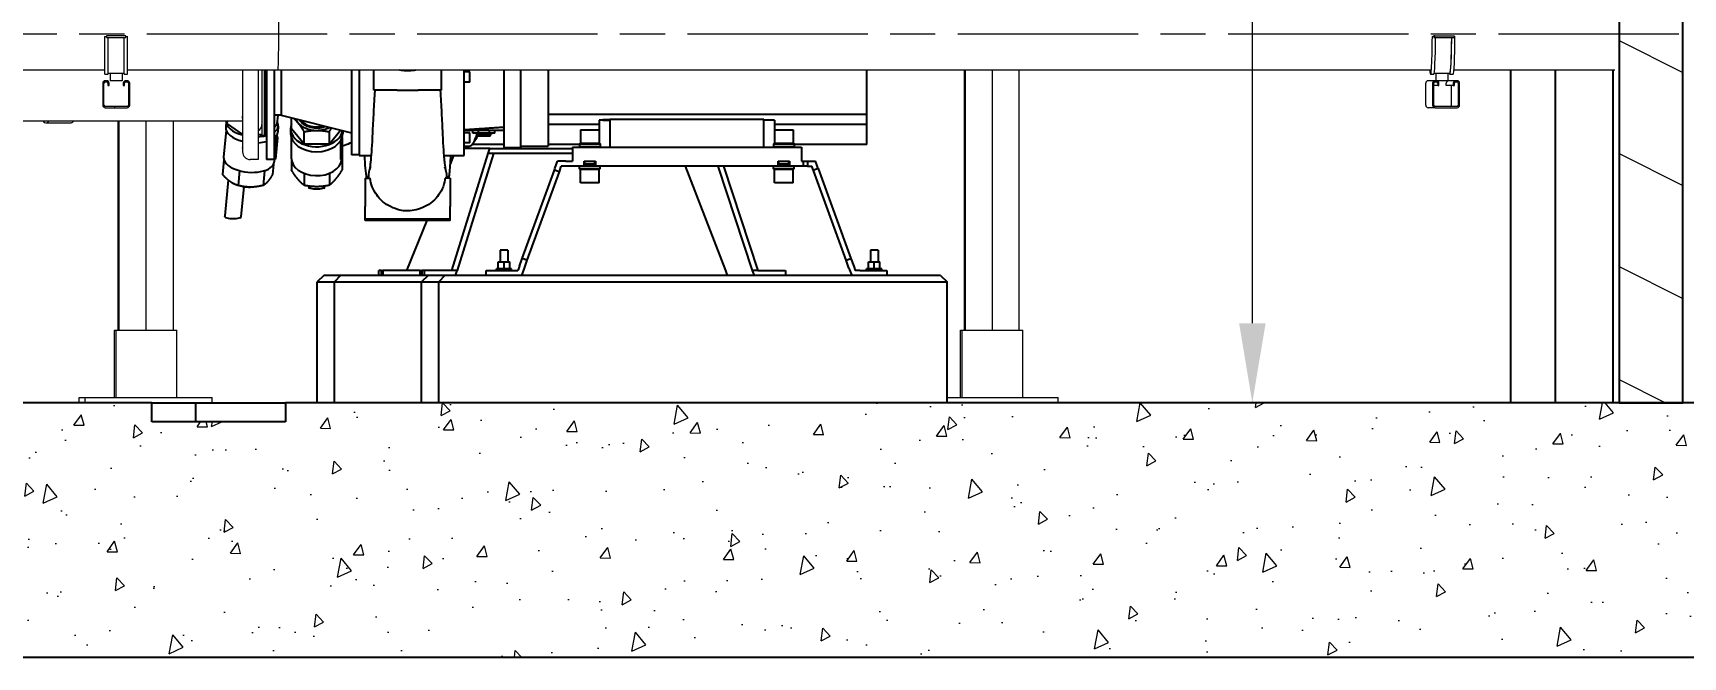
# Model space of a CAD drawing. Header units: millimetres. Extents: x -4172 to 126100, y -2 to 142133.
# Drawn here: x 22667 to 27855, y 12576 to 14539 of the extents above; entities that cross this region are included whole.
import ezdxf

# ---------------------------------------------------------------- set-up
doc = ezdxf.new("R2010")
doc.units = ezdxf.units.MM
doc.header["$LTSCALE"] = 100
doc.linetypes.add('CHAIN', pattern=[0.3543, 0.2362, -0.0295, 0.0591, -0.0295])
for name, color, linetype, lineweight in [('Dimension', 7, 'Continuous', 18), ('Hatch', 7, 'Continuous', 18), ('Sketch Geometry', 7, 'Continuous', 18), ('Visible', 7, 'Continuous', 25)]:
    doc.layers.add(name, color=color, linetype=linetype, lineweight=lineweight)
doc.layers.add('P_Biomass (BM)', color=150, linetype='Continuous', lineweight=18, true_color=0x007fff)
doc.layers.add('P_BioMass CenterLine', color=150, linetype='CHAIN', lineweight=18, true_color=0x007fff)
doc.styles.add('Title', font='arial.ttf')
doc.dimstyles.new('Default - Method 2b', dxfattribs={"dimscale": 100, "dimtxt": 3, "dimasz": 2.5, "dimexe": 3, "dimexo": 0.5, "dimgap": 0.7, "dimtad": 0, "dimtoh": 1, "dimdec": 1, "dimrnd": 1e-08, "dimtxsty": 'Title', "dimcen": 0.09, "dimdle": 10, "dimclrd": 256, "dimclre": 256, "dimclrt": 7, "dimadec": 0, "dimazin": 2, "dimtfac": 0.833333, "dimtdec": 1, "dimtmove": 0, "dimatfit": 3, "dimfxl": 1, "dimtolj": 1, "dimlwd": -1, "dimlwe": -1, "dimarcsym": 0})

# ---------------------------------------------------------------- blocks, each defined once
blk = doc.blocks.new('*D61')
at = {"layer": 'Defpoints', "color": 0, "transparency": 16777216}
for p in [(26471.9, 17975.8), (26501.3, 17975.8), (26501.3, 13375.8)]:
    blk.add_point(p, dxfattribs=at)
at = {"layer": 'Dimension', "transparency": 16777216}
for p, q in [((26501.3, 17725.8), (26501.3, 16195.8)), ((26501.3, 13625.8), (26501.3, 15155.8))]:
    blk.add_line(p, q, dxfattribs=at)
for points in [[(26459.6, 17725.8), (26543, 17725.8), (26501.3, 17975.8)], [(26459.6, 13625.8), (26543, 13625.8), (26501.3, 13375.8)]]:
    blk.add_solid(points, dxfattribs=at)
at = {"layer": 'Dimension', "color": 7, "transparency": 16777216, "insert": (26654.6, 15225.8), "char_height": 300, "attachment_point": 7, "rotation": 90, "style": 'Title'}
blk.add_mtext('\\A1;2300', dxfattribs=at)

msp = doc.modelspace()

# ---------------------------------------------------------------- hatches: boundary and pattern name
at = {"layer": 'Hatch'}
h = msp.add_hatch(dxfattribs=at)
h.set_pattern_fill('ANSI31', color=256, scale=2540, angle=108.27905, style=0)
h.set_pattern_definition([(153.279, (0, 0), (-142.7625, -283.5932), [])])
h.paths.add_polyline_path([(27855.41, 13375.84), (27855.41, 18175.84), (20189.27, 18175.84), (20158.62, 18175.84), (20119.22, 18175.84), (19852.02, 18175.84), (19588.22, 18175.84), (19588.22, 17975.84), (19852.02, 17975.84), (27655.21, 17975.84), (27655.21, 13375.84)])
h = msp.add_hatch(dxfattribs=at)
h.set_pattern_fill('ANSI31', color=256, scale=2540, angle=75.00018, style=0)
h.set_pattern_definition([(120.0002, (0, 0), (-274.9626, -158.751), [])])
h.paths.add_polyline_path([(22898.46, 14529.84), (22898.46, 14524.84), (22959.46, 14524.84), (22959.46, 14529.84)])
h = msp.add_hatch(dxfattribs=at)
h.set_pattern_fill('ANSI31', color=256, scale=2540, angle=14.99998, style=0)
h.set_pattern_definition([(60, (0, 0), (-274.963, 158.75), [])])
edge = h.paths.add_edge_path()
edge.add_ellipse((22894.46, 14311.84), major_axis=(-8, 0), ratio=1, start_angle=0, end_angle=90)
edge.add_line((22894.46, 14303.84), (22963.46, 14303.84))
edge.add_ellipse((22963.46, 14311.84), major_axis=(8, 0), ratio=1, start_angle=270, end_angle=360)
edge.add_line((22971.46, 14311.84), (22971.46, 14380.84))
edge.add_ellipse((22963.46, 14380.84), major_axis=(8, 0), ratio=1, start_angle=0, end_angle=90)
edge.add_line((22963.46, 14388.84), (22959.26, 14388.84))
edge.add_ellipse((22959.26, 14380.84), major_axis=(-8, 0), ratio=1, start_angle=270, end_angle=360)
edge.add_line((22951.26, 14380.84), (22951.26, 14373.84))
edge.add_line((22951.26, 14373.84), (22955.26, 14373.84))
edge.add_line((22955.26, 14373.84), (22955.26, 14380.84))
edge.add_ellipse((22959.26, 14380.84), major_axis=(0, 4), ratio=1, start_angle=0, end_angle=90, ccw=False)
edge.add_line((22959.26, 14384.84), (22963.46, 14384.84))
edge.add_ellipse((22963.46, 14380.84), major_axis=(4, 0), ratio=1, start_angle=0, end_angle=90, ccw=False)
edge.add_line((22967.46, 14380.84), (22967.46, 14311.84))
edge.add_ellipse((22963.46, 14311.84), major_axis=(0, -4), ratio=1, start_angle=0, end_angle=90, ccw=False)
edge.add_line((22963.46, 14307.84), (22894.46, 14307.84))
edge.add_ellipse((22894.46, 14311.84), major_axis=(-4, 0), ratio=1, start_angle=0, end_angle=90, ccw=False)
edge.add_line((22890.46, 14311.84), (22890.46, 14380.84))
edge.add_ellipse((22894.46, 14380.84), major_axis=(-4, 0), ratio=1, start_angle=270, end_angle=360, ccw=False)
edge.add_line((22894.46, 14384.84), (22898.66, 14384.84))
edge.add_ellipse((22898.66, 14380.84), major_axis=(4, 0), ratio=1, start_angle=0, end_angle=90, ccw=False)
edge.add_line((22902.66, 14380.84), (22902.66, 14373.84))
edge.add_line((22902.66, 14373.84), (22906.66, 14373.84))
edge.add_line((22906.66, 14373.84), (22906.66, 14380.84))
edge.add_ellipse((22898.66, 14380.84), major_axis=(8, 0), ratio=1, start_angle=0, end_angle=90)
edge.add_line((22898.66, 14388.84), (22894.46, 14388.84))
edge.add_ellipse((22894.46, 14380.84), major_axis=(-8, 0), ratio=1, start_angle=270, end_angle=360)
edge.add_line((22886.46, 14380.84), (22886.46, 14311.84))
h = msp.add_hatch(dxfattribs=at)
h.set_pattern_fill('ANSI31', color=256, scale=2540, angle=-14.99998, style=0)
h.set_pattern_definition([(30, (0, 0), (-158.75, 274.963), [])])
edge = h.paths.add_edge_path()
edge.add_ellipse((27075.82, 14311.84), major_axis=(-8.01, 0), ratio=0.9989854, start_angle=0, end_angle=90)
edge.add_line((27075.82, 14303.84), (27144.89, 14303.84))
edge.add_ellipse((27144.89, 14311.84), major_axis=(8.01, 0), ratio=0.9989854, start_angle=270, end_angle=360)
edge.add_line((27152.9, 14311.84), (27152.9, 14380.84))
edge.add_ellipse((27144.89, 14380.84), major_axis=(8.01, 0), ratio=0.9989854, start_angle=0, end_angle=90)
edge.add_line((27144.89, 14388.84), (27140.69, 14388.84))
edge.add_ellipse((27140.69, 14380.84), major_axis=(-8.01, 0), ratio=0.9989854, start_angle=270, end_angle=360)
edge.add_line((27132.68, 14380.84), (27132.68, 14373.84))
edge.add_line((27132.68, 14373.84), (27136.68, 14373.84))
edge.add_line((27136.68, 14373.84), (27136.68, 14380.84))
edge.add_ellipse((27140.69, 14380.84), major_axis=(4, 0), ratio=0.9989854, start_angle=90, end_angle=180, ccw=False)
edge.add_line((27140.69, 14384.84), (27144.89, 14384.84))
edge.add_ellipse((27144.89, 14380.84), major_axis=(-4, 0), ratio=0.9989854, start_angle=180, end_angle=270, ccw=False)
edge.add_line((27148.89, 14380.84), (27148.89, 14311.84))
edge.add_ellipse((27144.89, 14311.84), major_axis=(-4, 0), ratio=0.9989854, start_angle=90, end_angle=180, ccw=False)
edge.add_line((27144.89, 14307.84), (27075.82, 14307.84))
edge.add_ellipse((27075.82, 14311.84), major_axis=(4, 0), ratio=0.9989854, start_angle=180, end_angle=270, ccw=False)
edge.add_line((27071.82, 14311.84), (27071.82, 14380.84))
edge.add_ellipse((27075.82, 14380.84), major_axis=(4, 0), ratio=0.9989854, start_angle=90, end_angle=180, ccw=False)
edge.add_line((27075.82, 14384.84), (27080.02, 14384.84))
edge.add_ellipse((27080.02, 14380.84), major_axis=(-4, 0), ratio=0.9989854, start_angle=180, end_angle=270, ccw=False)
edge.add_line((27084.03, 14380.84), (27084.03, 14373.84))
edge.add_line((27084.03, 14373.84), (27088.03, 14373.84))
edge.add_line((27088.03, 14373.84), (27088.03, 14380.84))
edge.add_ellipse((27080.02, 14380.84), major_axis=(8.01, 0), ratio=0.9989854, start_angle=0, end_angle=90)
edge.add_line((27080.02, 14388.84), (27075.82, 14388.84))
edge.add_ellipse((27075.82, 14380.84), major_axis=(-8.01, 0), ratio=0.9989854, start_angle=270, end_angle=360)
edge.add_line((27067.81, 14380.84), (27067.81, 14311.84))
h = msp.add_hatch(dxfattribs=at)
h.set_pattern_fill('AR-CONC', color=256, scale=53.832768, angle=33.27882, style=0)
h.set_pattern_definition([(83.2788, (0, 0), (341.3373, 183.6285), [40.3746, -444.1203]), (28.2788, (0, 0), (-284.633, 297.5367), [32.2997, -355.2963]), (133.7303, (28.44, 15.3), (56.704, 481.165), [34.313, -377.444]), (79.463, (-59.1, 90), (529.2016, 240.7586), [60.562, -666.18]), (129.9145, (-15, 110.1), (132.899, 714.487), [51.47, -566.167]), (24.463, (-59.1, 90), (132.899, 714.487), [48.45, -532.944]), (54.2788, (0.7, 97.05), (387.5652, -4.8785), [40.3746, -444.1203]), (359.2788, (0.7, 97.05), (-104.697, 398.2243), [32.2997, -355.2963]), (104.7303, (33, 96.64), (282.868, 393.346), [34.313, -377.444]), (70.7788, (0, 0), (-92.8603, 153.4099), [0, -350.9896, 0, -360.6795, 0, -356.6421]), (40.7788, (0, 0), (1.8893, 255.2115), [0, -205.6412, 0, -342.9147, 0, -135.9277]), (0.7788, (-100.36, -65.87), (246.90786, 147.5339), [0, -134.582, 0, -419.8956, 0, -557.1692]), (350.7788, (-145.37, -95.4), (232.8916, 217.3181), [0, -174.9565, 0, -278.8537, 0, -395.6708])])
h.paths.add_polyline_path([(28055.61, 13375.84), (27855.41, 13375.84), (27655.21, 13375.84), (23460.95, 13375.84), (23460.95, 13315.84), (23040.53, 13315.84), (23040.53, 13375.84), (20529.47, 13375.84), (20529.47, 12575.84), (28055.61, 12575.84)])

# ---------------------------------------------------------------- linework, layer by layer
at = {"layer": 'P_Biomass (BM)'}
for p, q in [((22893.46, 14528.66), (22893.46, 14527.86)), ((22893.46, 14408.84), (22893.46, 14527.86)), ((22893.46, 14527.86), (22898.46, 14527.86)), ((22898.46, 14529.84), (22898.46, 14524.84)), ((22959.46, 14529.84), (22898.46, 14529.84)), ((22959.46, 14524.84), (22959.46, 14529.84)), ((22959.46, 14527.86), (22964.46, 14527.86)), ((22964.46, 14527.86), (22964.46, 14528.66)), ((22964.46, 14408.84), (22964.46, 14527.86)), ((27066.73, 14528.66), (27067.3, 14527.86)), ((27067.3, 14527.86), (27072.3, 14527.86)), ((27074.87, 14529.84), (27071.89, 14529.84)), ((27072.12, 14528.11), (27071.89, 14528.43)), ((27074.87, 14524.84), (27074.87, 14529.84)), ((27074.87, 14529.84), (27135.81, 14529.84)), ((27135.81, 14529.84), (27135.81, 14524.84)), ((27135.81, 14527.86), (27138.23, 14527.86)), ((27138.23, 14527.86), (27137.66, 14528.66)), ((22898.46, 14524.84), (22959.46, 14524.84)), ((22903.46, 14408.84), (22903.46, 14524.84)), ((22954.46, 14408.84), (22954.46, 14524.84)), ((27072.29, 14524.84), (27074.87, 14524.84)), ((27074.87, 14524.84), (27135.81, 14524.84)), ((22893.46, 14421.54), (22503.46, 14421.54)), ((22886.46, 14380.84), (22886.46, 14311.84)), ((22890.46, 14311.84), (22890.46, 14380.84)), ((22893.46, 14408.84), (22903.46, 14408.84)), ((22898.66, 14388.84), (22894.46, 14388.84)), ((22894.46, 14384.84), (22898.66, 14384.84)), ((22902.66, 14380.84), (22902.66, 14373.84)), ((22902.66, 14373.84), (22906.66, 14373.84)), ((22903.46, 14412.84), (22909.96, 14412.84)), ((22906.66, 14373.84), (22906.66, 14380.84)), ((22909.96, 14412.84), (22947.96, 14412.84)), ((22909.96, 14412.84), (22909.96, 14388.84)), ((22947.96, 14388.84), (22909.96, 14388.84)), ((22947.96, 14412.84), (22947.96, 14388.84)), ((22947.96, 14412.84), (22954.46, 14412.84)), ((22951.26, 14380.84), (22951.26, 14373.84)), ((22951.26, 14373.84), (22955.26, 14373.84)), ((22954.46, 14408.84), (22964.46, 14408.84)), ((22955.26, 14373.84), (22955.26, 14380.84)), ((22963.46, 14388.84), (22959.26, 14388.84)), ((22959.26, 14384.84), (22963.46, 14384.84)), ((23437.5, 14421.54), (22964.46, 14421.54)), ((22967.46, 14380.84), (22967.46, 14311.84)), ((22971.46, 14311.84), (22971.46, 14380.84)), ((23326.29, 14421.54), (23326.29, 14276.88)), ((23375.29, 14421.54), (23375.29, 14140.84)), ((23387.29, 14421.54), (23387.29, 14215.84)), ((23395.29, 14421.54), (23395.29, 14215.84)), ((27061.59, 14421.54), (23437.5, 14421.54)), ((25595.18, 14421.54), (25595.18, 13603.84)), ((25598.1, 14421.54), (25598.1, 13603.84)), ((25683.22, 14421.54), (25683.22, 13603.84)), ((25768.13, 13603.84), (25768.13, 14421.54)), ((27046.31, 14311.84), (27046.31, 14380.84)), ((27075.82, 14388.84), (27054.3, 14388.84)), ((27061.59, 14408.84), (27071.58, 14408.84)), ((27067.81, 14380.84), (27067.81, 14311.84)), ((27071.82, 14311.84), (27071.82, 14380.84)), ((27084.03, 14373.84), (27071.82, 14373.84)), ((27073.01, 14412.84), (27078.08, 14412.84)), ((27080.02, 14388.84), (27075.82, 14388.84)), ((27075.82, 14384.84), (27080.02, 14384.84)), ((27078.06, 14412.84), (27078.06, 14388.84)), ((27078.08, 14412.84), (27116.06, 14412.84)), ((27116.06, 14388.84), (27080.02, 14388.84)), ((27084.03, 14380.84), (27084.03, 14373.84)), ((27084.03, 14373.84), (27088.03, 14373.84)), ((27088.03, 14373.84), (27088.03, 14380.84)), ((27111.05, 14373.84), (27111.05, 14380.84)), ((27132.68, 14373.84), (27111.05, 14373.84)), ((27116.06, 14412.84), (27116.06, 14388.84)), ((27116.06, 14412.84), (27122.53, 14412.84)), ((27140.69, 14388.84), (27119.04, 14388.84)), ((27122.53, 14408.84), (27132.52, 14408.84)), ((27127.23, 14311.84), (27127.23, 14373.84)), ((27132.68, 14380.84), (27132.68, 14373.84)), ((27132.68, 14373.84), (27136.68, 14373.84)), ((27640.8, 14421.54), (27135.01, 14421.54)), ((27136.68, 14373.84), (27136.68, 14380.84)), ((27144.89, 14388.84), (27140.69, 14388.84)), ((27140.69, 14384.84), (27144.89, 14384.84)), ((27148.89, 14380.84), (27148.89, 14311.84)), ((27152.9, 14311.84), (27152.9, 14380.84)), ((22963.46, 14307.84), (22894.46, 14307.84)), ((22894.46, 14303.84), (22963.46, 14303.84)), ((23326.29, 14270.17), (23326.29, 14276.88)), ((23326.29, 14270.17), (23326.29, 14178.74)), ((27075.82, 14303.84), (27054.3, 14303.84)), ((27144.89, 14307.84), (27075.82, 14307.84)), ((27075.82, 14303.84), (27144.89, 14303.84)), ((22627.29, 14262.84), (23326.29, 14262.84)), ((22707.82, 14255.84), (22784.81, 14255.84)), ((22935.27, 13603.84), (22935.27, 14262.84)), ((22938.19, 13603.84), (22938.19, 14262.84)), ((23023.31, 13603.84), (23023.31, 14262.84)), ((23108.22, 14262.84), (23108.22, 13603.84)), ((23395.29, 14215.84), (23387.29, 14215.84)), ((23326.29, 14176.28), (23326.29, 14178.74)), ((23326.29, 14176.28), (23326.29, 14164.84)), ((23375.29, 14140.84), (23350.29, 14140.84)), ((22923.89, 13603.84), (22928.6, 13603.84)), ((22923.89, 13391.84), (22923.89, 13603.84)), ((22928.6, 13603.84), (23119.6, 13603.84)), ((22928.6, 13391.84), (22928.6, 13603.84)), ((23119.6, 13391.84), (23119.6, 13603.84)), ((25583.8, 13391.84), (25583.8, 13603.84)), ((25583.8, 13603.84), (25588.51, 13603.84)), ((25588.51, 13603.84), (25779.51, 13603.84)), ((25588.51, 13391.84), (25588.51, 13603.84)), ((25779.51, 13391.84), (25779.51, 13603.84)), ((22812.94, 13391.84), (22830.96, 13391.84)), ((22812.94, 13375.84), (22812.94, 13391.84)), ((22830.96, 13391.84), (23230.55, 13391.84)), ((22830.96, 13375.84), (22830.96, 13391.84)), ((23230.55, 13375.84), (23230.55, 13391.84)), ((25541.36, 13391.84), (25890.46, 13391.84)), ((25890.46, 13375.84), (25890.46, 13391.84))]:
    msp.add_line(p, q, dxfattribs=at)
for centre, radius, start, end in [((22894.46, 14380.84), 8, 90, 180), ((22894.46, 14380.84), 4, 90, 180), ((22898.66, 14380.84), 8, 0, 90), ((22898.66, 14380.84), 4, 0, 90), ((22959.26, 14380.84), 8, 90, 180), ((22959.26, 14380.84), 4, 90, 180), ((22963.46, 14380.84), 8, 0, 90), ((22963.46, 14380.84), 4, 0, 90), ((22894.46, 14311.84), 8, 180, 270), ((22894.46, 14311.84), 4, 180, 270), ((22963.46, 14311.84), 8, 270, 0), ((22963.46, 14311.84), 4, 270, 0), ((23365.29, 14250.84), 22, 297.03569, 0), ((23350.29, 14164.84), 24, 180, 270)]:
    msp.add_arc(centre, radius, start, end, dxfattribs=at)
for centre, major_axis, ratio, start_param, end_param in [((23437.5, 14535.84), (0, 114.3), 0.0225295, 3.1415927, 6.2831853), ((27061.59, 14535.84), (0, -127), 0.0450362, 5.8321585, 7.7911421), ((27066.59, 14535.84), (0, -118), 0.0450362, 1.5079568, 1.5199269), ((27132.52, 14535.84), (0, -127), 0.0450362, 0, 1.5079568), ((27071.58, 14535.84), (0, -127), 0.0450362, 0, 1.4840735), ((27122.53, 14535.84), (0, -127), 0.0450362, 6.0315395, 7.7672588), ((27122.53, 14535.84), (0, -123), 0.0450362, 0, 1.4812458), ((27054.3, 14380.84), (0, 8), 0.9989854, 0, 1.5707963), ((27075.82, 14380.84), (-8.01, 0), 0.9989854, 4.712389, 6.2831853), ((27075.82, 14380.84), (4, 0), 0.9989854, 1.5707963, 3.1415927), ((27080.02, 14380.84), (8.01, 0), 0.9989854, 0, 1.5707963), ((27080.02, 14380.84), (-4, 0), 0.9989854, 3.1415927, 4.712389), ((27119.04, 14380.84), (0, 8), 0.9989854, 0, 1.5707963), ((27140.69, 14380.84), (-8.01, 0), 0.9989854, 4.712389, 6.2831853), ((27140.69, 14380.84), (4, 0), 0.9989854, 1.5707963, 3.1415927), ((27144.89, 14380.84), (8.01, 0), 0.9989854, 0, 1.5707963), ((27144.89, 14380.84), (-4, 0), 0.9989854, 3.1415927, 4.712389), ((27054.3, 14311.84), (0, -8), 0.9989854, 4.712389, 6.2831853), ((27075.82, 14311.84), (-8.01, 0), 0.9989854, 0, 1.5707963), ((27075.82, 14311.84), (4, 0), 0.9989854, 3.1415927, 4.712389), ((27123.23, 14311.84), (0, -4), 0.9989854, 0, 1.5707963), ((27144.89, 14311.84), (8.01, 0), 0.9989854, 4.712389, 6.2831853), ((27144.89, 14311.84), (-4, 0), 0.9989854, 1.5707963, 3.1415927), ((22707.82, 14535.84), (0, -280), 0.1604223, 6.05911, 6.5072606), ((22784.81, 14535.84), (0, -280), 0.1604223, 0, 0.2240753)]:
    msp.add_ellipse(centre, major_axis=major_axis, ratio=ratio, start_param=start_param, end_param=end_param, dxfattribs=at)
for points, knots in [([(23326.29, 14276.88), (23326.29, 14276.31), (23326.3, 14275.76), (23326.3, 14273.83), (23326.3, 14272.57), (23326.3, 14271.01), (23326.29, 14270.57), (23326.29, 14270.17)], [-2.17736247, -2.17736247, -2.17736247, -2.17736247, -2.07623279, -2.07623279, -1.81189965, -1.81189965, -1.69812221, -1.69812221, -1.69812221, -1.69812221]), ([(23326.29, 14178.74), (23326.29, 14178.59), (23326.29, 14178.44), (23326.3, 14177.44), (23326.3, 14176.84), (23326.3, 14176.4), (23326.29, 14176.31), (23326.29, 14176.28)], [-2.17747426, -2.17747426, -2.17747426, -2.17747426, -2.12868784, -2.12868784, -1.82469566, -1.82469566, -1.69810299, -1.69810299, -1.69810299, -1.69810299])]:
    msp.add_open_spline(points, degree=3, knots=knots, dxfattribs=at)
at = {"layer": 'P_BioMass CenterLine', "ltscale": 23.990969}
msp.add_line((22175.29, 14535.84), (28852.6, 14535.84), dxfattribs=at)
at = {"layer": 'Sketch Geometry'}
msp.add_line((20529.47, 13375.84), (23299.55, 13375.84), dxfattribs=at)
at = {"layer": 'Visible'}
for p, q in [((27855.41, 13375.84), (27855.41, 18175.84)), ((27655.21, 17975.84), (27655.21, 13375.84)), ((23395.29, 14421.54), (23395.29, 14215.84)), ((23401.29, 14421.54), (23401.29, 14140.84)), ((23425.29, 14421.54), (23425.29, 14140.84)), ((23448.01, 14421.54), (23448.01, 14279.84)), ((23669.29, 14421.54), (23669.29, 14155.84)), ((23693.29, 14421.54), (23693.29, 14153.84)), ((23739.29, 14358.84), (23739.29, 14421.54)), ((23951.29, 14358.84), (23951.29, 14421.54)), ((24023.29, 14153.84), (24023.29, 14421.54)), ((24041.29, 14416.37), (24023.29, 14416.37)), ((24041.29, 14384.37), (24023.29, 14384.37)), ((24041.29, 14384.37), (24041.29, 14416.37)), ((24149.29, 14178.84), (24149.29, 14421.54)), ((24201.29, 14178.84), (24201.29, 14421.54)), ((24287.29, 14421.54), (24287.29, 14282.79)), ((25289.29, 14282.79), (25289.29, 14421.54)), ((27314.56, 13375.84), (27314.56, 14421.54)), ((27454.17, 13375.84), (27454.17, 14421.54)), ((27634.32, 14421.54), (27634.32, 13375.84)), ((23812.24, 14358.84), (23739.29, 14358.84)), ((23951.29, 14358.84), (23878.34, 14358.84)), ((23448.01, 14279.84), (23425.29, 14279.84)), ((23435.45, 14253.51), (23437.89, 14279.84)), ((23448.01, 14279.84), (23669.29, 14224.65)), ((23479.62, 14238.85), (23479.62, 14271.95)), ((24287.29, 14282.79), (24287.29, 14250.93)), ((25289.29, 14282.79), (24287.29, 14282.79)), ((25289.29, 14250.93), (25289.29, 14282.79)), ((23274.55, 14232.82), (23266.67, 14147.79)), ((23275.16, 14261.08), (23273.38, 14241.85)), ((23278.17, 14253.51), (23279.03, 14262.84)), ((23278.17, 14253.51), (23326.29, 14219.56)), ((23375.29, 14219.01), (23387.29, 14219.01)), ((23401.29, 14215.84), (23395.29, 14215.84)), ((23425.29, 14241.73), (23435.45, 14253.51)), ((23433.87, 14218.06), (23433.49, 14214)), ((23433.83, 14217.65), (23436.18, 14209.21)), ((23438.46, 14245.95), (23436.68, 14226.73)), ((23477.29, 14238.85), (23477.29, 14223.16)), ((23479.62, 14238.85), (23519.46, 14190.06)), ((23519.46, 14190.06), (23519.46, 14228.13)), ((23599.13, 14190.06), (23634.47, 14233.34)), ((23599.13, 14190.06), (23599.13, 14228.13)), ((23641.29, 14231.64), (23641.29, 14223.16)), ((24149.29, 14231.84), (24023.29, 14231.84)), ((24041.29, 14224.78), (24023.29, 14224.78)), ((24041.29, 14192.78), (24041.29, 14224.78)), ((24050.65, 14223.84), (24050.65, 14231.84)), ((24067.97, 14223.84), (24050.65, 14223.84)), ((24061.29, 14223.84), (24061.29, 14220.84)), ((24109.29, 14220.84), (24061.29, 14220.84)), ((24064.29, 14214.84), (24064.29, 14220.84)), ((24067.97, 14223.84), (24067.97, 14231.84)), ((24102.62, 14223.84), (24067.97, 14223.84)), ((24102.62, 14223.84), (24102.62, 14231.84)), ((24119.94, 14223.84), (24102.62, 14223.84)), ((24106.29, 14214.84), (24106.29, 14220.84)), ((24109.29, 14223.84), (24109.29, 14220.84)), ((24119.94, 14223.84), (24119.94, 14231.84)), ((24287.29, 14250.93), (24287.29, 14197.01)), ((24447.29, 14250.93), (24287.29, 14250.93)), ((24388.79, 14233.84), (24447.79, 14233.84)), ((24388.79, 14233.84), (24388.79, 14191.84)), ((24447.29, 14264.1), (24447.29, 14233.84)), ((24459.29, 14264.1), (24447.29, 14264.1)), ((24447.79, 14233.84), (24447.79, 14191.84)), ((24459.29, 14263.84), (24459.29, 14266.11)), ((24481.29, 14266.11), (24459.29, 14266.11)), ((24481.29, 14263.84), (24459.29, 14263.84)), ((24481.29, 14267.18), (24481.29, 14179.84)), ((24965.29, 14267.18), (24481.29, 14267.18)), ((24965.29, 14179.84), (24965.29, 14267.18)), ((24999.29, 14264.1), (24965.29, 14264.1)), ((24998.79, 14233.84), (25057.79, 14233.84)), ((24998.79, 14233.84), (24998.79, 14191.84)), ((24999.29, 14264.1), (24999.29, 14233.84)), ((25289.29, 14250.93), (24999.29, 14250.93)), ((25057.79, 14233.84), (25057.79, 14191.84)), ((25289.29, 14187.84), (25289.29, 14250.93)), ((23426.22, 14142.1), (23432.43, 14209.21)), ((23436.18, 14209.21), (23429.96, 14142.1)), ((23432.43, 14209.21), (23436.18, 14209.21)), ((23479.29, 14210.43), (23479.29, 14146.5)), ((23519.46, 14190.06), (23599.13, 14190.06)), ((23635.5, 14140.61), (23635.5, 14195.4)), ((23635.5, 14195.4), (23639.29, 14195.4)), ((23639.29, 14210.43), (23639.29, 14195.4)), ((23639.29, 14195.4), (23639.29, 14140.61)), ((24041.29, 14192.78), (24023.29, 14192.78)), ((24023.29, 14182.84), (24038.36, 14182.84)), ((24103.89, 14175.84), (24023.29, 14175.84)), ((24149.29, 14187.84), (24047.85, 14187.84)), ((24064.29, 14214.84), (24106.29, 14214.84)), ((24098.14, 14159.84), (24103.89, 14175.84)), ((24103.89, 14175.84), (24363.29, 14175.84)), ((24149.29, 14178.84), (24201.29, 14178.84)), ((24201.29, 14182.84), (24287.29, 14182.84)), ((24287.29, 14197.01), (24287.29, 14182.84)), ((24385.49, 14187.84), (24287.29, 14187.84)), ((24363.29, 14179.84), (24363.29, 14135.84)), ((24363.29, 14179.84), (24481.29, 14179.84)), ((24388.79, 14191.84), (24385.49, 14189.84)), ((24385.49, 14189.84), (24451.09, 14189.84)), ((24385.49, 14189.84), (24385.49, 14181.84)), ((24385.49, 14181.84), (24451.09, 14181.84)), ((24387.29, 14179.84), (24390.02, 14181.84)), ((24388.79, 14191.84), (24447.79, 14191.84)), ((24402.29, 14179.84), (24402.29, 14181.84)), ((24434.29, 14179.84), (24434.29, 14181.84)), ((24447.29, 14181.84), (24447.29, 14179.84)), ((24447.79, 14191.84), (24451.09, 14189.84)), ((24451.09, 14189.84), (24451.09, 14181.84)), ((24481.29, 14179.84), (24965.29, 14179.84)), ((24965.29, 14179.84), (25083.29, 14179.84)), ((24998.79, 14191.84), (24995.49, 14189.84)), ((24995.49, 14189.84), (25061.09, 14189.84)), ((24995.49, 14189.84), (24995.49, 14181.84)), ((24995.49, 14181.84), (25061.09, 14181.84)), ((24998.79, 14191.84), (25057.79, 14191.84)), ((24999.29, 14181.84), (24999.29, 14179.84)), ((25012.29, 14179.84), (25012.29, 14181.84)), ((25044.29, 14179.84), (25044.29, 14181.84)), ((25056.57, 14181.84), (25059.29, 14179.84)), ((25057.79, 14191.84), (25061.09, 14189.84)), ((25061.09, 14189.84), (25061.09, 14181.84)), ((25289.29, 14187.84), (25061.09, 14187.84)), ((25083.29, 14179.84), (25083.29, 14135.84)), ((23267.61, 14139.59), (23263.37, 14093.79)), ((23425.29, 14140.84), (23401.29, 14140.84)), ((23423.56, 14125.14), (23420.66, 14093.79)), ((23426.83, 14142.1), (23425.99, 14133.03)), ((23426.22, 14142.1), (23429.96, 14142.1)), ((23479.62, 14141.41), (23479.62, 14108.44)), ((23635.5, 14140.61), (23639.29, 14140.61)), ((23638.97, 14140.61), (23638.97, 14108.44)), ((23693.29, 14155.84), (23669.29, 14155.84)), ((23693.29, 14153.84), (23731.57, 14153.84)), ((23959.02, 14153.84), (24023.29, 14153.84)), ((23989.81, 14153.84), (23978.64, 14126.59)), ((23984.55, 13791.84), (24098.14, 14159.84)), ((24114.95, 14159.84), (24001.35, 13791.84)), ((24114.95, 14159.84), (24098.14, 14159.84)), ((24363.29, 14159.84), (24114.95, 14159.84)), ((24306.76, 14107.74), (24308.36, 14112.15)), ((24308.36, 14112.15), (24316.98, 14135.84)), ((24342.19, 14135.84), (24316.98, 14135.84)), ((24323.39, 14106.68), (24328.18, 14119.84)), ((24342.19, 14119.84), (24328.18, 14119.84)), ((24342.19, 14135.84), (24363.29, 14135.84)), ((24400.29, 14119.84), (24342.19, 14119.84)), ((24385.49, 14111.84), (24385.49, 14119.84)), ((24451.09, 14111.84), (24385.49, 14111.84)), ((24388.79, 14109.84), (24385.49, 14111.84)), ((24400.29, 14135.84), (24436.29, 14135.84)), ((24400.29, 14119.84), (24400.29, 14135.84)), ((24436.29, 14119.84), (24400.29, 14119.84)), ((24402.29, 14125.84), (24402.29, 14135.84)), ((24434.29, 14125.84), (24402.29, 14125.84)), ((24403.38, 14123.38), (24402.29, 14125.84)), ((24433.21, 14123.38), (24403.38, 14123.38)), ((24403.38, 14119.84), (24403.38, 14123.38)), ((24433.21, 14123.38), (24434.29, 14125.84)), ((24433.21, 14119.84), (24433.21, 14123.38)), ((24434.29, 14125.84), (24434.29, 14135.84)), ((24436.29, 14135.84), (24436.29, 14119.84)), ((25010.29, 14119.84), (24436.29, 14119.84)), ((24447.79, 14109.84), (24451.09, 14111.84)), ((24451.09, 14111.84), (24451.09, 14119.84)), ((24717.55, 14119.84), (24844.68, 13791.84)), ((24929.71, 13791.84), (24821.17, 14119.84)), ((24837.97, 14119.84), (24946.51, 13791.84)), ((24995.49, 14111.84), (24995.49, 14119.84)), ((25061.09, 14111.84), (24995.49, 14111.84)), ((24998.79, 14109.84), (24995.49, 14111.84)), ((25010.29, 14135.84), (25046.29, 14135.84)), ((25010.29, 14119.84), (25010.29, 14135.84)), ((25046.29, 14119.84), (25010.29, 14119.84)), ((25012.29, 14125.84), (25012.29, 14135.84)), ((25044.29, 14125.84), (25012.29, 14125.84)), ((25013.38, 14123.38), (25012.29, 14125.84)), ((25043.21, 14123.38), (25013.38, 14123.38)), ((25013.38, 14119.84), (25013.38, 14123.38)), ((25043.21, 14123.38), (25044.29, 14125.84)), ((25043.21, 14119.84), (25043.21, 14123.38)), ((25044.29, 14125.84), (25044.29, 14135.84)), ((25046.29, 14135.84), (25046.29, 14119.84)), ((25089.44, 14119.84), (25046.29, 14119.84)), ((25057.79, 14109.84), (25061.09, 14111.84)), ((25061.09, 14111.84), (25061.09, 14119.84)), ((25083.29, 14135.84), (25089.44, 14135.84)), ((25089.44, 14135.84), (25089.44, 14119.84)), ((25089.44, 14135.84), (25102.4, 14135.84)), ((25102.4, 14119.84), (25089.44, 14119.84)), ((25102.4, 14135.84), (25102.4, 14126.31)), ((25102.4, 14126.31), (25102.4, 14119.84)), ((25102.4, 14119.84), (25116.41, 14119.84)), ((25121.2, 14106.68), (25116.41, 14119.84)), ((25136.23, 14112.15), (25127.28, 14108.89)), ((25136.23, 14112.15), (25239.07, 13829.6)), ((23281.18, 14075.93), (23270.79, 13963.82)), ((23316.58, 14105.74), (23312.28, 14059.29)), ((23395.22, 14105.7), (23390.92, 14059.29)), ((23519.46, 14097.45), (23519.46, 14059.65)), ((23599.13, 14097.45), (23599.13, 14059.65)), ((23711.29, 14081.79), (23711.29, 13992.54)), ((23711.29, 14081.79), (23727.02, 14081.79)), ((23979.29, 14081.79), (23963.57, 14081.79)), ((23967.43, 14099.25), (23967.43, 14099.24)), ((23979.29, 14081.79), (23979.29, 13992.54)), ((24205.52, 13829.6), (24306.76, 14107.74)), ((24321.79, 14102.27), (24220.55, 13824.12)), ((24321.79, 14102.27), (24306.76, 14107.74)), ((24323.39, 14106.68), (24321.79, 14102.27)), ((24447.79, 14109.84), (24388.79, 14109.84)), ((24388.79, 14067.84), (24388.79, 14109.84)), ((24447.79, 14067.84), (24388.79, 14067.84)), ((24447.79, 14067.84), (24447.79, 14109.84)), ((25057.79, 14109.84), (24998.79, 14109.84)), ((24998.79, 14067.84), (24998.79, 14109.84)), ((25057.79, 14067.84), (24998.79, 14067.84)), ((25057.79, 14067.84), (25057.79, 14109.84)), ((25127.28, 14108.89), (25121.2, 14106.68)), ((25224.04, 13824.12), (25121.2, 14106.68)), ((23329.86, 14055.6), (23321.03, 13960.27)), ((23325.76, 14056.3), (23324.84, 14056.47)), ((23534.29, 14053.44), (23534.29, 14057.08)), ((23584.29, 14057.08), (23584.29, 14053.44)), ((23271.72, 13959.74), (23270.89, 13962.74)), ((23711.29, 13952.84), (23711.29, 13992.54)), ((23791.61, 13992.53), (23791.61, 13992.54)), ((23979.29, 13952.84), (23979.29, 13992.54)), ((23711.29, 13948.84), (23711.29, 13952.84)), ((23979.29, 13952.84), (23711.29, 13952.84)), ((23979.29, 13948.84), (23711.29, 13948.84)), ((23905.79, 13948.84), (23841.45, 13791.84)), ((23979.29, 13948.84), (23979.29, 13952.84)), ((24160.29, 13855.84), (24136.29, 13855.84)), ((24136.29, 13855.84), (24136.29, 13818.44)), ((24160.29, 13855.84), (24160.29, 13818.44)), ((25324.29, 13855.84), (25300.29, 13855.84)), ((25300.29, 13855.84), (25300.29, 13818.44)), ((25324.29, 13855.84), (25324.29, 13818.44)), ((24130.29, 13818.44), (24148.29, 13818.44)), ((24130.29, 13796.84), (24130.29, 13818.44)), ((24148.29, 13818.44), (24166.29, 13818.44)), ((24148.29, 13796.84), (24148.29, 13818.44)), ((24166.29, 13796.84), (24166.29, 13818.44)), ((24196.56, 13805), (24191.77, 13791.84)), ((24196.56, 13805), (24205.52, 13829.6)), ((24220.55, 13824.12), (24205.52, 13829.6)), ((24220.55, 13824.12), (24211.6, 13799.53)), ((25224.04, 13824.12), (25239.07, 13829.6)), ((25232.99, 13799.53), (25224.04, 13824.12)), ((25239.07, 13829.6), (25248.02, 13805)), ((25248.02, 13805), (25252.81, 13791.84)), ((25294.29, 13818.44), (25312.29, 13818.44)), ((25294.29, 13796.84), (25294.29, 13818.44)), ((25312.29, 13818.44), (25330.29, 13818.44)), ((25312.29, 13796.84), (25312.29, 13818.44)), ((25330.29, 13796.84), (25330.29, 13818.44)), ((23581.67, 13775.84), (23560.79, 13755.84)), ((23560.79, 13755.84), (23614.83, 13755.84)), ((23560.79, 13375.84), (23560.79, 13755.84)), ((23633.91, 13775.84), (23581.67, 13775.84)), ((23633.91, 13775.84), (23614.83, 13755.84)), ((23614.83, 13755.84), (23888.94, 13755.84)), ((23614.83, 13375.84), (23614.83, 13755.84)), ((23909.82, 13775.84), (23633.91, 13775.84)), ((23762.69, 13791.84), (23754.59, 13791.84)), ((23754.59, 13775.84), (23754.59, 13791.84)), ((23762.69, 13791.84), (23767.67, 13791.84)), ((23762.69, 13775.84), (23762.69, 13791.84)), ((23767.67, 13791.84), (23767.67, 13775.84)), ((23884.62, 13791.84), (23767.67, 13791.84)), ((23884.62, 13791.84), (23889.59, 13791.84)), ((23884.62, 13775.84), (23884.62, 13791.84)), ((23909.82, 13775.84), (23888.94, 13755.84)), ((23888.94, 13755.84), (23942.98, 13755.84)), ((23888.94, 13375.84), (23888.94, 13755.84)), ((23889.59, 13791.84), (23889.59, 13775.84)), ((23897.69, 13791.84), (23889.59, 13791.84)), ((23897.69, 13791.84), (23897.69, 13775.84)), ((23984.55, 13791.84), (23897.69, 13791.84)), ((23962.06, 13775.84), (23909.82, 13775.84)), ((23962.06, 13775.84), (23942.98, 13755.84)), ((23942.98, 13755.84), (25541.36, 13755.84)), ((23942.98, 13375.84), (23942.98, 13755.84)), ((25520.48, 13775.84), (23962.06, 13775.84)), ((24001.35, 13791.84), (23984.55, 13791.84)), ((23995.61, 13775.84), (24001.35, 13791.84)), ((24092.29, 13791.84), (24177.77, 13791.84)), ((24092.29, 13775.84), (24092.29, 13791.84)), ((24172.29, 13796.84), (24124.29, 13796.84)), ((24124.29, 13791.84), (24124.29, 13796.84)), ((24172.29, 13791.84), (24172.29, 13796.84)), ((24177.77, 13791.84), (24191.77, 13791.84)), ((24211.6, 13799.53), (24202.98, 13775.84)), ((24844.68, 13791.84), (24850.43, 13775.84)), ((24935.46, 13775.84), (24929.71, 13791.84)), ((24946.51, 13791.84), (24929.71, 13791.84)), ((24946.51, 13791.84), (25033.37, 13791.84)), ((25033.37, 13791.84), (25033.37, 13775.84)), ((25232.99, 13799.53), (25241.61, 13775.84)), ((25266.82, 13791.84), (25252.81, 13791.84)), ((25266.82, 13791.84), (25352.29, 13791.84)), ((25336.29, 13796.84), (25288.29, 13796.84)), ((25288.29, 13791.84), (25288.29, 13796.84)), ((25336.29, 13791.84), (25336.29, 13796.84)), ((25352.29, 13791.84), (25352.29, 13775.84)), ((25520.48, 13775.84), (25541.36, 13755.84)), ((25541.36, 13375.84), (25541.36, 13755.84)), ((23040.53, 13375.84), (20529.47, 13375.84)), ((23040.53, 13315.84), (23040.53, 13375.84)), ((23040.53, 13375.84), (23178.35, 13375.84)), ((23178.35, 13375.84), (23460.95, 13375.84)), ((23178.35, 13375.84), (23178.35, 13315.84)), ((28055.61, 13375.84), (23460.95, 13375.84)), ((23460.95, 13375.84), (23460.95, 13315.84)), ((27655.21, 13375.84), (27855.41, 13375.84)), ((23460.95, 13315.84), (23040.53, 13315.84)), ((20529.47, 12575.84), (28055.61, 12575.84))]:
    msp.add_line(p, q, dxfattribs=at)
for centre, start, end in [((23537.29, 14053.44), 180, 253.98271), ((23581.29, 14053.44), 286.01729, 0), ((23273.78, 13963.54), 174.70837, 195.52846), ((23274.62, 13960.54), 195.52846, 249.77842), ((23318.05, 13960.54), 289.02558, 354.70837)]:
    msp.add_arc(centre, 3, start, end, dxfattribs=at)
for centre, major_axis, ratio, start_param, end_param in [((23559.29, 14281.28), (-69, 0), 0.7071068, 0.2605108, 0.5235988), ((23355.03, 14234.29), (-81.65, 7.56), 0.4935242, 0, 1.2572641), ((23356.81, 14253.51), (-81.65, 7.56), 0.4935242, 6.2392688, 7.5170735), ((23356.81, 14253.51), (-81.65, 7.56), 0.4935242, 1.8446201, 2.1617716), ((23356.81, 14253.51), (81.65, -7.56), 0.4935242, 5.7514891, 6.5844339), ((23355.03, 14234.29), (81.65, -7.56), 0.4935242, 5.7927189, 6.2831853), ((23559.29, 14238.85), (82, 0), 0.7071068, 2.9028592, 6.1610529), ((23559.29, 14223.16), (82, 0), 0.7071068, 3.1415927, 6.2831853), ((23559.29, 14281.28), (-69, 0), 0.7071068, 0.5235988, 1.5707963), ((23559.29, 14281.28), (58.13, 0), 0.7071068, 3.5364026, 5.2102643), ((23559.29, 14244.93), (-56.53, 0), 0.7071068, 5.7745934, 5.8464732), ((23559.29, 14244.93), (-54.8, 0), 0.7071068, 5.7774753, 5.8693536), ((23559.29, 14281.28), (54, 0), 0.7071068, 3.6078251, 5.1388418), ((23559.29, 14228.6), (-54.8, 0), 0.7071068, 5.5211374, 5.5969654), ((23559.29, 14226.56), (50, 0), 0.7071068, 2.33767, 2.4205549), ((23559.29, 14281.28), (-69, 0), 0.7071068, 1.5707963, 2.2029708), ((24038.36, 14535.84), (0, -353), 0.1604223, 0.284354, 0.4682682), ((23355.03, 14234.29), (-81.65, 7.56), 0.4935242, 1.8670458, 2.2181876), ((23353.83, 14221.37), (79.66, -7.38), 0.4935242, 6.1596021, 6.2831853), ((23559.29, 14212.61), (80, 0), 0.7071068, 5.9740896, 6.2405632), ((24038.36, 14535.84), (0, -353), 0.1604223, 0, 0.284354), ((24038.36, 14726.84), (0, -539), 0.1604223, 0.1847783, 0.3178574), ((23346.33, 14140.41), (-79.66, 7.38), 0.4935242, 0, 3.1415927), ((23559.29, 14146.5), (-80, 0), 0.7071068, 0, 3.0372576), ((23341.52, 14088.45), (-68.71, 6.36), 0.4935242, 1.3852839, 1.7563088)]:
    msp.add_ellipse(centre, major_axis=major_axis, ratio=ratio, start_param=start_param, end_param=end_param, dxfattribs=at)
for points, knots in [([(23869.53, 14421.54), (23867.06, 14421.24), (23864.54, 14420.96), (23852.64, 14419.84), (23845.27, 14419.83), (23833.86, 14420.15), (23827.25, 14420.79), (23821.06, 14421.54)], [-2.3935984, -2.3935984, -2.3935984, -2.3935984, -2.2357971, -2.2357971, -1.6667291, -1.6667291, -0.7776689, -0.7776689, -0.7776689, -0.7776689]), ([(23726.81, 14110.58), (23726.81, 14110.58), (23726.81, 14110.58), (23726.85, 14110.79), (23727.17, 14112.59), (23728.11, 14119.16), (23728.84, 14125.06), (23730.53, 14141.28), (23731.52, 14152.45), (23733.5, 14179.62), (23734.48, 14196.25), (23736.17, 14234.14), (23737.14, 14257.42), (23739.67, 14303.5), (23741.05, 14326.71), (23742.62, 14353.45), (23742.77, 14356.14), (23742.93, 14358.84)], [3.6662041, 3.6662041, 3.6662041, 3.6662041, 3.7726476, 3.7726476, 5.6174337, 5.6174337, 8.333743, 8.333743, 11.7455264, 11.7455264, 15.6257531, 15.6257531, 19.9824419, 19.9824419, 23.8826106, 23.8826106, 24.3164539, 24.3164539, 24.3164539, 24.3164539]), ([(23812.24, 14358.84), (23814.5, 14358.84), (23816.8, 14358.87), (23827.31, 14359.08), (23835.7, 14359.39), (23853.86, 14359.44), (23862.65, 14359.11), (23872.94, 14358.88), (23875.67, 14358.84), (23878.34, 14358.84)], [-3.864376, -3.864376, -3.864376, -3.864376, -3.5828775, -3.5828775, -2.5977527, -2.5977527, -1.4707835, -1.4707835, -1.0559682, -1.0559682, -1.0559682, -1.0559682]), ([(23947.66, 14358.84), (23949.1, 14334.17), (23950.52, 14310.33), (23953.05, 14265.01), (23954.15, 14242.52), (23955.64, 14205.41), (23956.56, 14188.53), (23958.74, 14155.91), (23960.08, 14140.76), (23962.36, 14119.64), (23963.48, 14112.23), (23963.77, 14110.64), (23963.78, 14110.56), (23963.78, 14110.56)], [9.0201976, 9.0201976, 9.0201976, 9.0201976, 12.9824123, 12.9824123, 17.0501126, 17.0501126, 20.8616487, 20.8616487, 25.3589556, 25.3589556, 29.2658867, 29.2658867, 29.6558195, 29.6558195, 29.6558195, 29.6558195]), ([(23669.29, 14194.86), (23662.36, 14190.52), (23654.58, 14186.91), (23644.05, 14183.88), (23641.69, 14183.31), (23639.29, 14182.84)], [8.1923087, 8.1923087, 8.1923087, 8.1923087, 9.6429763, 9.6429763, 10.0526123, 10.0526123, 10.0526123, 10.0526123]), ([(23727.89, 14117.75), (23726.78, 14114.48), (23723.7, 14104.17), (23721.66, 14091.06), (23721.36, 14081.79)], [0.105612784, 0.105612784, 0.105612784, 0.105612784, 0.133333333, 0.184195382, 0.184195382, 0.184195382, 0.184195382]), ([(23969.23, 14081.79), (23969.03, 14088.03), (23968.37, 14093.91), (23967.42, 14099.31), (23966.96, 14101.94), (23966.43, 14104.46), (23965.85, 14106.85), (23964.9, 14110.8), (23963.83, 14114.4), (23962.73, 14117.64)], [0.81580174, 0.81580174, 0.81580174, 0.81580174, 0.850007641, 0.850007641, 0.850007641, 0.866666667, 0.866666667, 0.866666667, 0.8941017, 0.8941017, 0.8941017, 0.8941017]), ([(23980.39, 14153.84), (23979.16, 14131), (23977.56, 14111.43), (23975.22, 14090.57), (23974.68, 14086.12), (23974.08, 14081.79)], [22.4530353, 22.4530353, 22.4530353, 22.4530353, 27.9678377, 27.9678377, 29.5702923, 29.5702923, 29.5702923, 29.5702923]), ([(25102.4, 14135.84), (25103.73, 14135.84), (25106.34, 14135.84), (25110.59, 14135.84), (25112.8, 14135.84), (25119.28, 14135.84), (25123.29, 14135.84), (25127.53, 14135.84), (25127.57, 14135.84), (25127.61, 14135.83)], [0, 0, 0, 0, 0.20412807, 0.20412807, 0.43705271, 0.43705271, 0.87015141, 0.87015141, 0.87400902, 0.87400902, 0.87400902, 0.87400902]), ([(25136.23, 14112.15), (25135.78, 14113.38), (25134.89, 14115.84), (25133.43, 14119.85), (25132.67, 14121.94), (25130.45, 14128.03), (25129.08, 14131.8), (25127.63, 14135.78), (25127.62, 14135.8), (25127.61, 14135.83)], [-1.2897482, -1.2897482, -1.2897482, -1.2897482, -0.9886576, -0.9886576, -0.6418209, -0.6418209, -0.0045038, -0.0045038, 0, 0, 0, 0]), ([(23715.64, 14088.53), (23715.68, 14087.87), (23715.68, 14087.2), (23715.54, 14085.57), (23715.35, 14084.58), (23714.87, 14083.15), (23714.62, 14082.49), (23714.22, 14081.79)], [0.05666856, 0.05666856, 0.05666856, 0.05666856, 0.16742148, 0.16742148, 0.33003398, 0.33003398, 0.41478066, 0.41478066, 0.41478066, 0.41478066]), ([(23791.61, 13992.54), (23783.06, 13996.8), (23774.97, 14002.11), (23758.35, 14016.06), (23752.02, 14023.81), (23742.16, 14037.37), (23737.45, 14045.99), (23730.53, 14063.69), (23728.22, 14072.63), (23727.02, 14081.79)], [-4.7611477, -4.7611477, -4.7611477, -4.7611477, -3.9561743, -3.9561743, -2.9193474, -2.9193474, -1.4152158, -1.4152158, -0.0001473, -0.0001473, -0.0001473, -0.0001473]), ([(23963.57, 14081.79), (23962.75, 14075.52), (23961.02, 14066.16), (23952.93, 14045.5), (23948.19, 14037.04), (23938.69, 14023.96), (23932.38, 14016.18), (23915.62, 14002.12), (23907.53, 13996.8), (23898.97, 13992.54)], [-9.0838318, -9.0838318, -9.0838318, -9.0838318, -6.0038466, -6.0038466, -3.3222712, -3.3222712, -1.4403838, -1.4403838, 0, 0, 0, 0]), ([(23976.37, 14081.79), (23975.97, 14082.49), (23975.72, 14083.15), (23975.24, 14084.58), (23975.05, 14085.56), (23974.92, 14087.14), (23974.91, 14087.76), (23974.94, 14088.37)], [0.22515174, 0.22515174, 0.22515174, 0.22515174, 0.37033549, 0.37033549, 0.64863754, 0.64863754, 0.8228471, 0.8228471, 0.8228471, 0.8228471]), ([(23582.12, 14050.55), (23579.22, 14049.72), (23576.24, 14049.05), (23570.16, 14048.04), (23567.07, 14047.7), (23560.86, 14047.36), (23557.73, 14047.36), (23551.52, 14047.7), (23548.43, 14048.04), (23542.35, 14049.05), (23539.37, 14049.72), (23536.47, 14050.55)], [5.89753338, 5.89753338, 5.89753338, 5.89753338, 6.05179415, 6.05179415, 6.20605492, 6.20605492, 6.36031569, 6.36031569, 6.51457646, 6.51457646, 6.66883724, 6.66883724, 6.66883724, 6.66883724]), ([(23319.02, 13957.71), (23316.06, 13956.68), (23313.02, 13955.86), (23306.87, 13954.61), (23303.76, 13954.19), (23297.54, 13953.77), (23294.43, 13953.77), (23288.27, 13954.19), (23285.23, 13954.61), (23279.28, 13955.86), (23276.38, 13956.7), (23273.58, 13957.73)], [5.89753338, 5.89753338, 5.89753338, 5.89753338, 6.05179415, 6.05179415, 6.20605492, 6.20605492, 6.36031569, 6.36031569, 6.51457646, 6.51457646, 6.66883724, 6.66883724, 6.66883724, 6.66883724]), ([(23898.97, 13992.54), (23890.56, 13988.34), (23881.57, 13984.84), (23864.19, 13980.33), (23855.74, 13979.09), (23836.86, 13978.73), (23827.76, 13980.15), (23810.36, 13984.31), (23800.67, 13988.02), (23791.61, 13992.53)], [-4.6353501, -4.6353501, -4.6353501, -4.6353501, -3.5925251, -3.5925251, -2.65809, -2.65809, -1.5236733, -1.5236733, 0, 0, 0, 0])]:
    msp.add_open_spline(points, degree=3, knots=knots, dxfattribs=at)
for points, weights in [([(23487.46, 14270), (23493.67, 14264.07), (23499.54, 14256.88)], [1.72679668336, 1.77816775413, 1.77816775413]), ([(23499.54, 14256.88), (23508.78, 14245.56), (23519.46, 14228.13)], [1.77816775413, 1.77816775413, 1.65050105335]), ([(23519.46, 14228.13), (23540.81, 14232.49), (23559.29, 14232.49)], [1.65050105335, 1.77816775413, 1.77816775413]), ([(23559.29, 14232.49), (23577.78, 14232.49), (23599.13, 14228.13)], [1.77816775413, 1.77816775413, 1.65050105335]), ([(23599.13, 14228.13), (23603.15, 14234.7), (23606.85, 14240.23)], [1.65050105335, 1.69638134551, 1.72577338196]), ([(24149.29, 14242.09), (24087.18, 14238.01), (24023.29, 14233.83)], [1.00019216517, 1.00019106035, 1]), ([(23287.33, 14071.2), (23275.98, 14079.2), (23263.37, 14093.79)], [1.77816775413, 1.77816775413, 1.65050105335]), ([(23312.28, 14059.29), (23298.68, 14063.19), (23287.33, 14071.2)], [1.65050105335, 1.77816775413, 1.77816775413]), ([(23405.29, 14071.2), (23398.39, 14063.19), (23390.92, 14059.29)], [1.77816775413, 1.77816775413, 1.65050105335]), ([(23420.66, 14093.79), (23412.2, 14079.2), (23405.29, 14071.2)], [1.65050105335, 1.77816775413, 1.77816775413]), ([(23499.54, 14079.68), (23490.29, 14091.01), (23479.62, 14108.44)], [1.77816775413, 1.77816775413, 1.65050105335]), ([(23519.46, 14059.65), (23508.78, 14068.36), (23499.54, 14079.68)], [1.65050105335, 1.77816775413, 1.77816775413]), ([(23619.05, 14079.68), (23609.81, 14068.36), (23599.13, 14059.65)], [1.77816775413, 1.77816775413, 1.65050105335]), ([(23638.97, 14108.44), (23628.29, 14091.01), (23619.05, 14079.68)], [1.65050105335, 1.77816775413, 1.77816775413]), ([(23351.11, 14053.95), (23332.86, 14053.95), (23312.28, 14059.29)], [1.77816775413, 1.77816775413, 1.65050105335]), ([(23390.92, 14059.29), (23369.36, 14053.95), (23351.11, 14053.95)], [1.65050105335, 1.77816775413, 1.77816775413]), ([(23559.29, 14055.29), (23540.81, 14055.29), (23519.46, 14059.65)], [1.77816775413, 1.77816775413, 1.65050105335]), ([(23599.13, 14059.65), (23577.78, 14055.29), (23559.29, 14055.29)], [1.65050105335, 1.77816775413, 1.77816775413])]:
    msp.add_rational_spline(points, weights, degree=2, dxfattribs=at)
for points in [[(23716.52, 14081.79), (23713.88, 14101.05), (23711.79, 14124.45), (23710.2, 14153.84)], [(23858.36, 13952.84), (23849.68, 13951.92), (23840.87, 13951.93), (23832.22, 13952.84)]]:
    msp.add_open_spline(points, degree=3, dxfattribs=at)

# ---------------------------------------------------------------- dimensions: what is measured, and where the dimension line sits
at = {"layer": 'Dimension'}
dim = msp.add_linear_dim(base=(26501.31, 17975.84), p1=(26501.31, 13375.84), p2=(26471.94, 17975.84), angle=90, dimstyle='Default - Method 2b', override={"dimgap": 0.7, "dimtoh": 0, "dimdec": 1, "dimlfac": 0.5, "dimse1": 1, "dimse2": 1, "dimtol": 0, "dimlim": 0, "dimtp": 0, "dimtm": 0, "dimtdec": 1, "dimtofl": 0, "dimatfit": 1}, dxfattribs=at)
dim.commit()
dim.dimension.update_dxf_attribs({"geometry": '*D61', "text_midpoint": (26501.31, 15675.84), "dimtype": 160})

doc.saveas('drawing.dxf')
